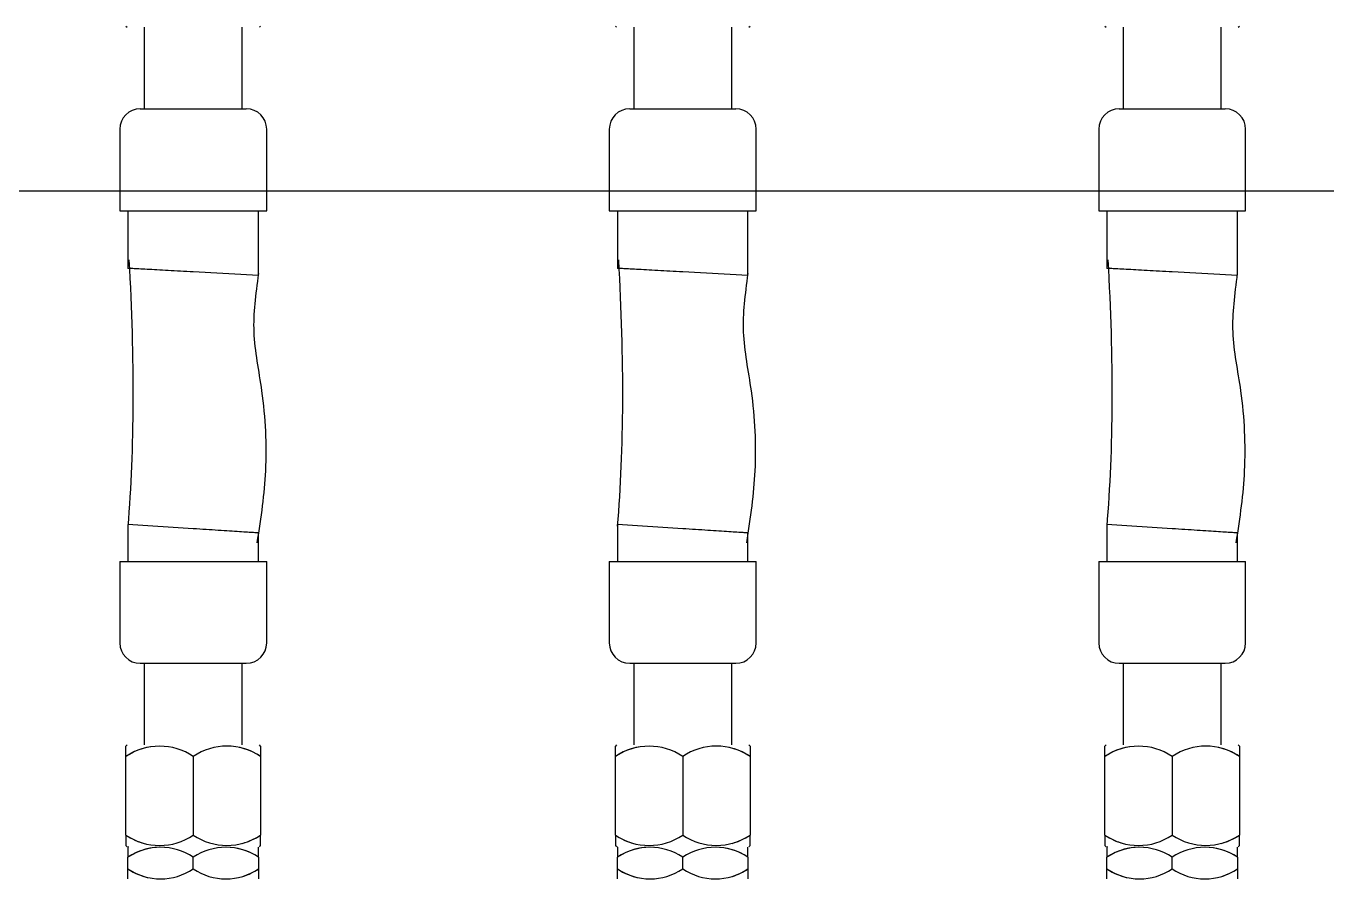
# Model space of a CAD drawing. Extents: x -681219 to -550379, y -242630 to -158199.
# Drawn here: x -624717.7 to -624304.4, y -172136.8 to -171865.7 of the extents above; entities that cross this region are included whole.
import ezdxf
from ezdxf.lldxf.tags import DXFTag

# ---------------------------------------------------------------- set-up
doc = ezdxf.new("R2010")
doc.units = 0
doc.header["$LTSCALE"] = 1000
doc.layers.get('0').update_dxf_attribs({"linetype": 'CONTINUOUS'})
doc.layers.add('DN20×200_YJR3-4C', color=7, linetype='CONTINUOUS')
doc.layers.add('GB3289.26内接头DN20', color=7, linetype='CONTINUOUS')
tags = doc.linetypes.add('CENTER2', pattern=[28.575, 19.05, -3.175, 3.175, -3.175]).pattern_tags.tags
tags[10:11] = [DXFTag(74, 4), DXFTag(75, 0), DXFTag(340, '0'), DXFTag(46, 0.0), DXFTag(50, 0.0), DXFTag(44, 0.0), DXFTag(45, 0.0)]
tags[8:9] = [DXFTag(74, 4), DXFTag(75, 0), DXFTag(340, '0'), DXFTag(46, 0.0), DXFTag(50, 0.0), DXFTag(44, 0.0), DXFTag(45, 0.0)]
tags[6:7] = [DXFTag(74, 4), DXFTag(75, 0), DXFTag(340, '0'), DXFTag(46, 0.0), DXFTag(50, 0.0), DXFTag(44, 0.0), DXFTag(45, 0.0)]
tags[4:5] = [DXFTag(74, 4), DXFTag(75, 0), DXFTag(340, '0'), DXFTag(46, 0.0), DXFTag(50, 0.0), DXFTag(44, 0.0), DXFTag(45, 0.0)]

msp = doc.modelspace()

# ---------------------------------------------------------------- linework, layer by layer
at = {"linetype": 'CENTER2', "ltscale": 20}
msp.add_line((-622790.5785, -171918.2264), (-627583.7736, -171918.2264), dxfattribs=at)
at = {"layer": 'DN20×200_YJR3-4C', "color": 7, "linetype": 'Continuous'}
for p, q in [((-624685.9785, -171865.722), (-624685.5897, -171866.1108)), ((-624680.1465, -171866.1108), (-624680.1465, -171892.0308)), ((-624649.0425, -171892.0308), (-624649.0425, -171866.1108)), ((-624643.5993, -171866.1108), (-624643.2105, -171865.722)), ((-624530.4585, -171865.722), (-624530.0697, -171866.1108)), ((-624524.6265, -171866.1108), (-624524.6265, -171892.0308)), ((-624493.5225, -171892.0308), (-624493.5225, -171866.1108)), ((-624488.0793, -171866.1108), (-624487.6905, -171865.722)), ((-624374.9385, -171865.722), (-624374.5497, -171866.1108)), ((-624369.1065, -171866.1108), (-624369.1065, -171892.0308)), ((-624338.0025, -171892.0308), (-624338.0025, -171866.1108)), ((-624332.5593, -171866.1108), (-624332.1705, -171865.722)), ((-624681.4425, -171892.0308), (-624647.7465, -171892.0308)), ((-624525.9225, -171892.0308), (-624492.2265, -171892.0308)), ((-624370.4025, -171892.0308), (-624336.7065, -171892.0308)), ((-624687.9225, -171898.5108), (-624687.9225, -171924.4308)), ((-624641.2665, -171924.4308), (-624641.2665, -171898.5108)), ((-624532.4025, -171898.5108), (-624532.4025, -171924.4308)), ((-624485.7465, -171924.4308), (-624485.7465, -171898.5108)), ((-624376.8825, -171898.5108), (-624376.8825, -171924.4308)), ((-624330.2265, -171924.4308), (-624330.2265, -171898.5108)), ((-624687.9225, -171924.4308), (-624641.2665, -171924.4308)), ((-624685.3305, -171924.4308), (-624685.3305, -171942.7674)), ((-624643.8585, -171944.9647), (-624643.8585, -171924.4308)), ((-624532.4025, -171924.4308), (-624485.7465, -171924.4308)), ((-624529.8105, -171924.4308), (-624529.8105, -171942.7674)), ((-624488.3385, -171944.9647), (-624488.3385, -171924.4308)), ((-624376.8825, -171924.4308), (-624330.2265, -171924.4308)), ((-624374.2905, -171924.4308), (-624374.2905, -171942.7674)), ((-624332.8185, -171944.9647), (-624332.8185, -171924.4308)), ((-624643.8585, -171944.9792), (-624664.5945, -171943.8708)), ((-624488.3385, -171944.9792), (-624509.0745, -171943.8708)), ((-624332.8185, -171944.9792), (-624353.5545, -171943.8708)), ((-624664.5945, -172025.5188), (-624685.3305, -172024.1903)), ((-624685.3305, -172024.2077), (-624685.3305, -172035.8868)), ((-624643.8585, -172035.8868), (-624643.8585, -172026.8413)), ((-624509.0745, -172025.5188), (-624529.8105, -172024.1903)), ((-624529.8105, -172024.2077), (-624529.8105, -172035.8868)), ((-624488.3385, -172035.8868), (-624488.3385, -172026.8413)), ((-624353.5545, -172025.5188), (-624374.2905, -172024.1903)), ((-624374.2905, -172024.2077), (-624374.2905, -172035.8868)), ((-624332.8185, -172035.8868), (-624332.8185, -172026.8413)), ((-624687.9225, -172035.8868), (-624641.2665, -172035.8868)), ((-624687.9225, -172035.8868), (-624687.9225, -172061.8068)), ((-624641.2665, -172061.8068), (-624641.2665, -172035.8868)), ((-624532.4025, -172035.8868), (-624485.7465, -172035.8868)), ((-624532.4025, -172035.8868), (-624532.4025, -172061.8068)), ((-624485.7465, -172061.8068), (-624485.7465, -172035.8868)), ((-624376.8825, -172035.8868), (-624330.2265, -172035.8868)), ((-624376.8825, -172035.8868), (-624376.8825, -172061.8068)), ((-624330.2265, -172061.8068), (-624330.2265, -172035.8868)), ((-624681.4425, -172068.2868), (-624647.7465, -172068.2868)), ((-624680.1465, -172068.2868), (-624680.1465, -172094.2068)), ((-624649.0425, -172094.2068), (-624649.0425, -172068.2868)), ((-624525.9225, -172068.2868), (-624492.2265, -172068.2868)), ((-624524.6265, -172068.2868), (-624524.6265, -172094.2068)), ((-624493.5225, -172094.2068), (-624493.5225, -172068.2868)), ((-624370.4025, -172068.2868), (-624336.7065, -172068.2868)), ((-624369.1065, -172068.2868), (-624369.1065, -172094.2068)), ((-624338.0025, -172094.2068), (-624338.0025, -172068.2868)), ((-624685.5897, -172094.2068), (-624685.9785, -172094.5956)), ((-624643.2105, -172094.5956), (-624643.5993, -172094.2068)), ((-624530.0697, -172094.2068), (-624530.4585, -172094.5956)), ((-624487.6905, -172094.5956), (-624488.0793, -172094.2068)), ((-624374.5497, -172094.2068), (-624374.9385, -172094.5956)), ((-624332.1705, -172094.5956), (-624332.5593, -172094.2068)), ((-624685.9785, -172097.9037), (-624685.9785, -172094.5956)), ((-624685.9785, -172122.9099), (-624685.9785, -172097.9037)), ((-624664.5945, -172097.9037), (-624664.5945, -172122.9099)), ((-624643.2105, -172094.5956), (-624643.2105, -172097.9037)), ((-624643.2105, -172097.9037), (-624643.2105, -172122.9099)), ((-624530.4585, -172097.9037), (-624530.4585, -172094.5956)), ((-624530.4585, -172122.9099), (-624530.4585, -172097.9037)), ((-624509.0745, -172097.9037), (-624509.0745, -172122.9099)), ((-624487.6905, -172094.5956), (-624487.6905, -172097.9037)), ((-624487.6905, -172097.9037), (-624487.6905, -172122.9099)), ((-624374.9385, -172097.9037), (-624374.9385, -172094.5956)), ((-624374.9385, -172122.9099), (-624374.9385, -172097.9037)), ((-624353.5545, -172097.9037), (-624353.5545, -172122.9099)), ((-624332.1705, -172094.5956), (-624332.1705, -172097.9037)), ((-624332.1705, -172097.9037), (-624332.1705, -172122.9099)), ((-624685.9785, -172122.9099), (-624685.9785, -172126.218)), ((-624643.2105, -172126.218), (-624643.2105, -172122.9099)), ((-624530.4585, -172122.9099), (-624530.4585, -172126.218)), ((-624487.6905, -172126.218), (-624487.6905, -172122.9099)), ((-624374.9385, -172122.9099), (-624374.9385, -172126.218)), ((-624332.1705, -172126.218), (-624332.1705, -172122.9099)), ((-624685.9785, -172126.218), (-624685.5897, -172126.6068)), ((-624643.5993, -172126.6068), (-624643.2105, -172126.218)), ((-624530.4585, -172126.218), (-624530.0697, -172126.6068)), ((-624488.0793, -172126.6068), (-624487.6905, -172126.218)), ((-624374.9385, -172126.218), (-624374.5497, -172126.6068)), ((-624332.5593, -172126.6068), (-624332.1705, -172126.218))]:
    msp.add_line(p, q, dxfattribs=at)
for centre, radius, start, end in [((-624681.4425, -171898.5108), 6.48, 90, 180), ((-624647.7465, -171898.5108), 6.48, 0, 90), ((-624525.9225, -171898.5108), 6.48, 90, 180), ((-624492.2265, -171898.5108), 6.48, 0, 90), ((-624370.4025, -171898.5108), 6.48, 90, 180), ((-624336.7065, -171898.5108), 6.48, 0, 90), ((-624681.4425, -172061.8068), 6.48, 180, 270), ((-624647.7465, -172061.8068), 6.48, 270, 0), ((-624525.9225, -172061.8068), 6.48, 180, 270), ((-624492.2265, -172061.8068), 6.48, 270, 0), ((-624370.4025, -172061.8068), 6.48, 180, 270), ((-624336.7065, -172061.8068), 6.48, 270, 0), ((-624675.2865, -172113.7867), 19.1465, 56.052547, 123.947453), ((-624675.2865, -172113.6989), 19.0737, 98.694956, 124.094665), ((-624653.9025, -172113.6989), 19.0737, 55.905335, 124.094665), ((-624653.9025, -172113.7866), 19.1464, 56.052422, 78.119557), ((-624519.7665, -172113.7867), 19.1465, 56.052547, 123.947453), ((-624519.7665, -172113.6989), 19.0737, 98.694956, 124.094665), ((-624498.3825, -172113.6989), 19.0737, 55.905335, 124.094665), ((-624498.3825, -172113.7866), 19.1464, 56.052422, 78.119557), ((-624364.2465, -172113.7867), 19.1465, 56.052547, 123.947453), ((-624364.2465, -172113.6989), 19.0737, 98.694956, 124.094665), ((-624342.8625, -172113.6989), 19.0737, 55.905335, 124.094665), ((-624342.8625, -172113.7866), 19.1464, 56.052422, 78.119557), ((-624675.2865, -172107.027), 19.1465, 236.052547, 255.175962), ((-624675.2865, -172107.1147), 19.0737, 235.905335, 304.094665), ((-624653.9025, -172107.027), 19.1465, 236.052547, 303.947453), ((-624653.9025, -172107.027), 19.1464, 285.104909, 303.947578), ((-624519.7665, -172107.027), 19.1465, 236.052547, 255.175962), ((-624519.7665, -172107.1147), 19.0737, 235.905335, 304.094665), ((-624498.3825, -172107.027), 19.1465, 236.052547, 303.947453), ((-624498.3825, -172107.027), 19.1464, 285.104909, 303.947578), ((-624364.2465, -172107.027), 19.1465, 236.052547, 255.175962), ((-624364.2465, -172107.1147), 19.0737, 235.905335, 304.094665), ((-624342.8625, -172107.027), 19.1465, 236.052547, 303.947453), ((-624342.8625, -172107.027), 19.1464, 285.104909, 303.947578)]:
    msp.add_arc(centre, radius, start, end, dxfattribs=at)
for points in [[(-624685.0342, -171939.9986), (-624683.2193, -171971.9399), (-624683.342, -172000.1903), (-624685.4025, -172024.75)], [(-624529.5142, -171939.9986), (-624527.6993, -171971.9399), (-624527.822, -172000.1903), (-624529.8825, -172024.75)], [(-624373.9942, -171939.9986), (-624372.1793, -171971.9399), (-624372.302, -172000.1903), (-624374.3625, -172024.75)]]:
    msp.add_open_spline(points, degree=3, dxfattribs=at)
for points, knots in [([(-624664.5945, -171943.8708), (-624665.9439, -171943.7987), (-624667.3315, -171943.7244), (-624669.985, -171943.582), (-624671.2769, -171943.5126), (-624675.0462, -171943.3097), (-624677.329, -171943.1863), (-624680.2287, -171943.0294), (-624681.0857, -171942.983), (-624682.5876, -171942.9016), (-624683.2376, -171942.8663), (-624684.2757, -171942.81), (-624684.6674, -171942.7887), (-624685.1953, -171942.76), (-624685.3296, -171942.7527), (-624685.3305, -171942.7527)], [0, 0, 0, 0, 0.0625, 0.0625, 0.125, 0.125, 0.25, 0.25, 0.3125, 0.3125, 0.375, 0.375, 0.4375, 0.4375, 0.499597989, 0.499597989, 0.499597989, 0.499597989]), ([(-624644.2696, -172030.0423), (-624642.9573, -172021.6611), (-624640.8322, -172006.7185), (-624641.866, -171983.8188), (-624646.3308, -171962.8648), (-624644.6887, -171951.1946), (-624643.7985, -171944.4195)], [0, 0, 0, 0, 0.26893758, 0.56415243, 0.7833688, 1, 1, 1, 1]), ([(-624509.0745, -171943.8708), (-624510.4239, -171943.7987), (-624511.8115, -171943.7244), (-624514.465, -171943.582), (-624515.7569, -171943.5126), (-624519.5262, -171943.3097), (-624521.809, -171943.1863), (-624524.7087, -171943.0294), (-624525.5657, -171942.983), (-624527.0676, -171942.9016), (-624527.7176, -171942.8663), (-624528.7557, -171942.81), (-624529.1474, -171942.7887), (-624529.6753, -171942.76), (-624529.8096, -171942.7527), (-624529.8105, -171942.7527)], [0, 0, 0, 0, 0.0625, 0.0625, 0.125, 0.125, 0.25, 0.25, 0.3125, 0.3125, 0.375, 0.375, 0.4375, 0.4375, 0.499597989, 0.499597989, 0.499597989, 0.499597989]), ([(-624488.7496, -172030.0423), (-624487.4373, -172021.6611), (-624485.3122, -172006.7185), (-624486.346, -171983.8188), (-624490.8108, -171962.8648), (-624489.1687, -171951.1946), (-624488.2785, -171944.4195)], [0, 0, 0, 0, 0.26893758, 0.56415243, 0.7833688, 1, 1, 1, 1]), ([(-624353.5545, -171943.8708), (-624354.9039, -171943.7987), (-624356.2915, -171943.7244), (-624358.945, -171943.582), (-624360.2369, -171943.5126), (-624364.0062, -171943.3097), (-624366.289, -171943.1863), (-624369.1887, -171943.0294), (-624370.0457, -171942.983), (-624371.5476, -171942.9016), (-624372.1976, -171942.8663), (-624373.2357, -171942.81), (-624373.6274, -171942.7887), (-624374.1553, -171942.76), (-624374.2896, -171942.7527), (-624374.2905, -171942.7527)], [0, 0, 0, 0, 0.0625, 0.0625, 0.125, 0.125, 0.25, 0.25, 0.3125, 0.3125, 0.375, 0.375, 0.4375, 0.4375, 0.499597989, 0.499597989, 0.499597989, 0.499597989]), ([(-624333.2296, -172030.0423), (-624331.9173, -172021.6611), (-624329.7922, -172006.7185), (-624330.826, -171983.8188), (-624335.2908, -171962.8648), (-624333.6487, -171951.1946), (-624332.7585, -171944.4195)], [0, 0, 0, 0, 0.26893758, 0.56415243, 0.7833688, 1, 1, 1, 1]), ([(-624643.8585, -172026.859), (-624643.8592, -172026.8589), (-624643.9936, -172026.8502), (-624644.5219, -172026.8158), (-624644.9138, -172026.7903), (-624645.9524, -172026.7227), (-624646.6027, -172026.6804), (-624648.1051, -172026.5828), (-624648.9622, -172026.5271), (-624651.8627, -172026.339), (-624654.1455, -172026.1912), (-624657.9138, -172025.9481), (-624659.2053, -172025.8649), (-624661.8582, -172025.6943), (-624663.2455, -172025.6053), (-624664.5945, -172025.5188)], [0.500377374, 0.500377374, 0.500377374, 0.500377374, 0.5625, 0.5625, 0.625, 0.625, 0.6875, 0.6875, 0.75, 0.75, 0.875, 0.875, 0.9375, 0.9375, 1, 1, 1, 1]), ([(-624488.3385, -172026.859), (-624488.3392, -172026.8589), (-624488.4736, -172026.8502), (-624489.0019, -172026.8158), (-624489.3938, -172026.7903), (-624490.4324, -172026.7227), (-624491.0827, -172026.6804), (-624492.5851, -172026.5828), (-624493.4422, -172026.5271), (-624496.3427, -172026.339), (-624498.6255, -172026.1912), (-624502.3938, -172025.9481), (-624503.6853, -172025.8649), (-624506.3382, -172025.6943), (-624507.7255, -172025.6053), (-624509.0745, -172025.5188)], [0.500377374, 0.500377374, 0.500377374, 0.500377374, 0.5625, 0.5625, 0.625, 0.625, 0.6875, 0.6875, 0.75, 0.75, 0.875, 0.875, 0.9375, 0.9375, 1, 1, 1, 1]), ([(-624332.8185, -172026.859), (-624332.8192, -172026.8589), (-624332.9536, -172026.8502), (-624333.4819, -172026.8158), (-624333.8738, -172026.7903), (-624334.9124, -172026.7227), (-624335.5627, -172026.6804), (-624337.0651, -172026.5828), (-624337.9222, -172026.5271), (-624340.8227, -172026.339), (-624343.1055, -172026.1912), (-624346.8738, -172025.9481), (-624348.1653, -172025.8649), (-624350.8182, -172025.6943), (-624352.2055, -172025.6053), (-624353.5545, -172025.5188)], [0.500377374, 0.500377374, 0.500377374, 0.500377374, 0.5625, 0.5625, 0.625, 0.625, 0.6875, 0.6875, 0.75, 0.75, 0.875, 0.875, 0.9375, 0.9375, 1, 1, 1, 1])]:
    msp.add_open_spline(points, degree=3, knots=knots, dxfattribs=at)
at = {"layer": 'GB3289.26内接头DN20', "color": 7, "linetype": 'Continuous'}
for p, q in [((-624685.2009, -172126.6068), (-624685.3305, -172126.7364)), ((-624685.3305, -172126.7364), (-624685.3305, -172129.9443)), ((-624643.8585, -172129.9443), (-624643.8585, -172126.7364)), ((-624529.6809, -172126.6068), (-624529.8105, -172126.7364)), ((-624529.8105, -172126.7364), (-624529.8105, -172129.9443)), ((-624488.3385, -172129.9443), (-624488.3385, -172126.7364)), ((-624374.1609, -172126.6068), (-624374.2905, -172126.7364)), ((-624374.2905, -172126.7364), (-624374.2905, -172129.9443)), ((-624332.8185, -172129.9443), (-624332.8185, -172126.7364)), ((-624685.3305, -172133.6374), (-624685.3305, -172129.9443)), ((-624664.5945, -172133.6374), (-624664.5945, -172129.9443)), ((-624643.8585, -172129.9443), (-624643.8585, -172133.6374)), ((-624529.8105, -172133.6374), (-624529.8105, -172129.9443)), ((-624509.0745, -172133.6374), (-624509.0745, -172129.9443)), ((-624488.3385, -172129.9443), (-624488.3385, -172133.6374)), ((-624374.2905, -172133.6374), (-624374.2905, -172129.9443)), ((-624353.5545, -172133.6374), (-624353.5545, -172129.9443)), ((-624332.8185, -172129.9443), (-624332.8185, -172133.6374)), ((-624685.3305, -172136.8452), (-624685.3305, -172133.6374)), ((-624643.8585, -172133.6374), (-624643.8585, -172136.8452)), ((-624529.8105, -172136.8452), (-624529.8105, -172133.6374)), ((-624488.3385, -172133.6374), (-624488.3385, -172136.8452)), ((-624374.2905, -172136.8452), (-624374.2905, -172133.6374)), ((-624332.8185, -172133.6374), (-624332.8185, -172136.8452))]:
    msp.add_line(p, q, dxfattribs=at)
for centre, radius, start, end in [((-624674.9625, -172145.261), 18.4958, 86.344781, 124.094415), ((-624674.9625, -172145.261), 18.4959, 55.905617, 124.094383), ((-624654.2265, -172145.2609), 18.4958, 55.905487, 124.094513), ((-624654.2265, -172145.261), 18.4959, 55.905617, 85.319943), ((-624519.4425, -172145.261), 18.4958, 86.344781, 124.094415), ((-624519.4425, -172145.261), 18.4959, 55.905617, 124.094383), ((-624498.7065, -172145.2609), 18.4958, 55.905487, 124.094513), ((-624498.7065, -172145.261), 18.4959, 55.905617, 85.319943), ((-624363.9225, -172145.261), 18.4958, 86.344781, 124.094415), ((-624363.9225, -172145.261), 18.4959, 55.905617, 124.094383), ((-624343.1865, -172145.2609), 18.4958, 55.905487, 124.094513), ((-624343.1865, -172145.261), 18.4959, 55.905617, 85.319943), ((-624674.9625, -172118.3207), 18.4958, 235.905585, 259.665742), ((-624674.9625, -172118.3206), 18.4959, 235.905617, 304.094383), ((-624654.2265, -172118.3207), 18.4958, 235.905487, 304.094513), ((-624654.2265, -172118.3206), 18.4959, 286.990865, 304.094383), ((-624519.4425, -172118.3207), 18.4958, 235.905585, 259.665742), ((-624519.4425, -172118.3206), 18.4959, 235.905617, 304.094383), ((-624498.7065, -172118.3207), 18.4958, 235.905487, 304.094513), ((-624498.7065, -172118.3206), 18.4959, 286.990865, 304.094383), ((-624363.9225, -172118.3207), 18.4958, 235.905585, 259.665742), ((-624363.9225, -172118.3206), 18.4959, 235.905617, 304.094383), ((-624343.1865, -172118.3207), 18.4958, 235.905487, 304.094513), ((-624343.1865, -172118.3206), 18.4959, 286.990865, 304.094383)]:
    msp.add_arc(centre, radius, start, end, dxfattribs=at)

doc.saveas('drawing.dxf')
